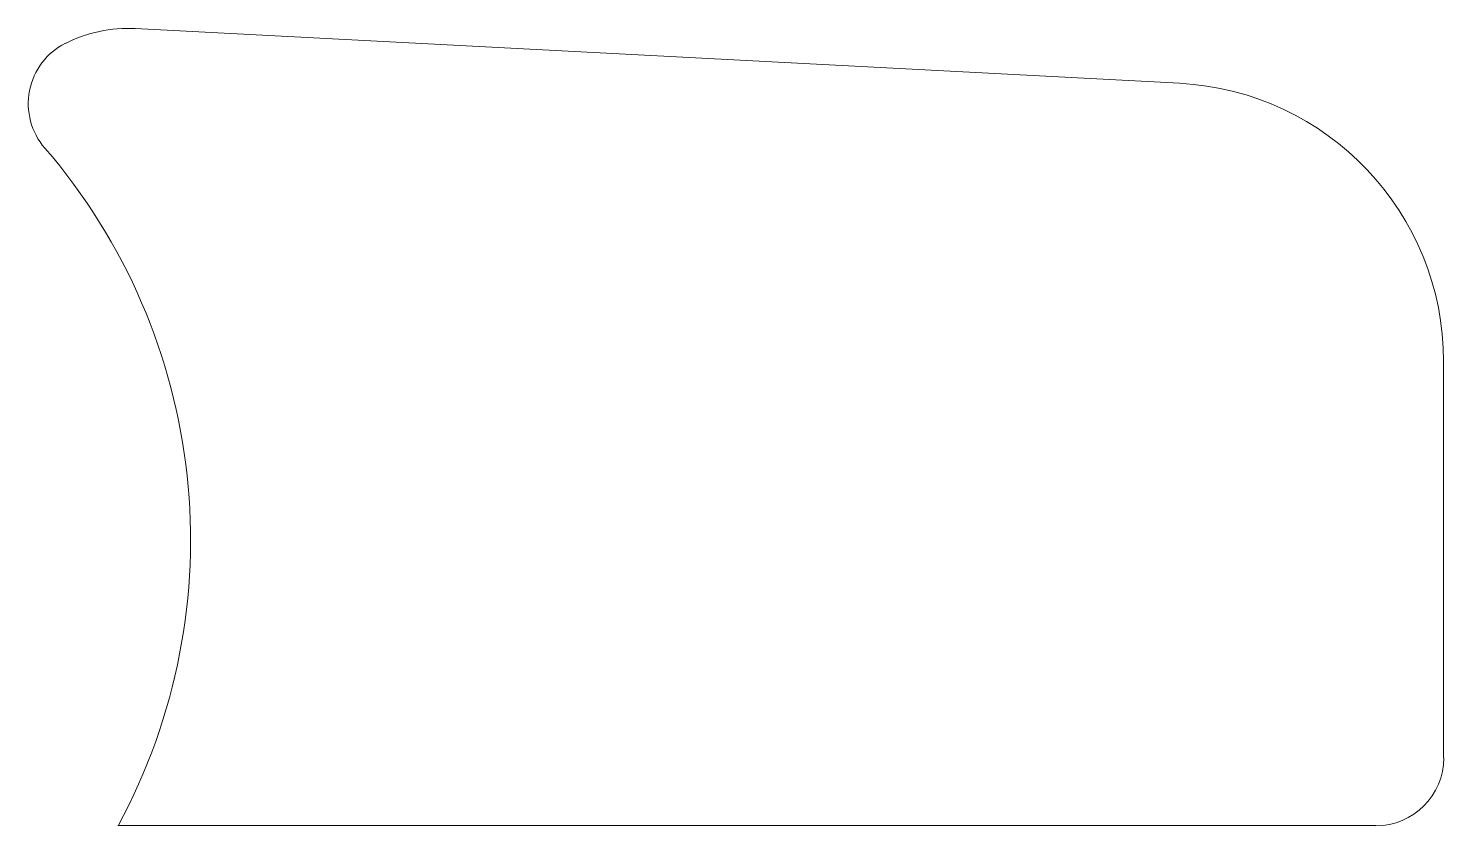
# Paper-space layout '_Front' of a CAD drawing. Header units: millimetres. Extents: x 31 to 132, y -20 to 36.
import ezdxf

# ---------------------------------------------------------------- set-up
doc = ezdxf.new("R2010")
doc.units = ezdxf.units.MM

psp = doc.layouts.new('_Front')

# ---------------------------------------------------------------- linework, layer by layer
at = {"color": 7, "linetype": 'Continuous', "lineweight": 15}
for p, q in [((113.04, 32.49), (38.75, 36.38)), ((131.82, -15.5), (131.82, 12.69)), ((37.52, -20.32), (127, -20.32))]:
    psp.add_line(p, q, dxfattribs=at)
for centre, radius, start, end in [((38.24, 26.57), 9.82, 87, 116.9873), ((35.97, 31.03), 4.83, 116.9873, 220.7819), ((112, 12.69), 19.82, 0, 87), ((0, 0), 42.68, 331.5577, 40.7819), ((127, -15.5), 4.83, 270, 0)]:
    psp.add_arc(centre, radius, start, end, dxfattribs=at)

doc.saveas('drawing.dxf')
